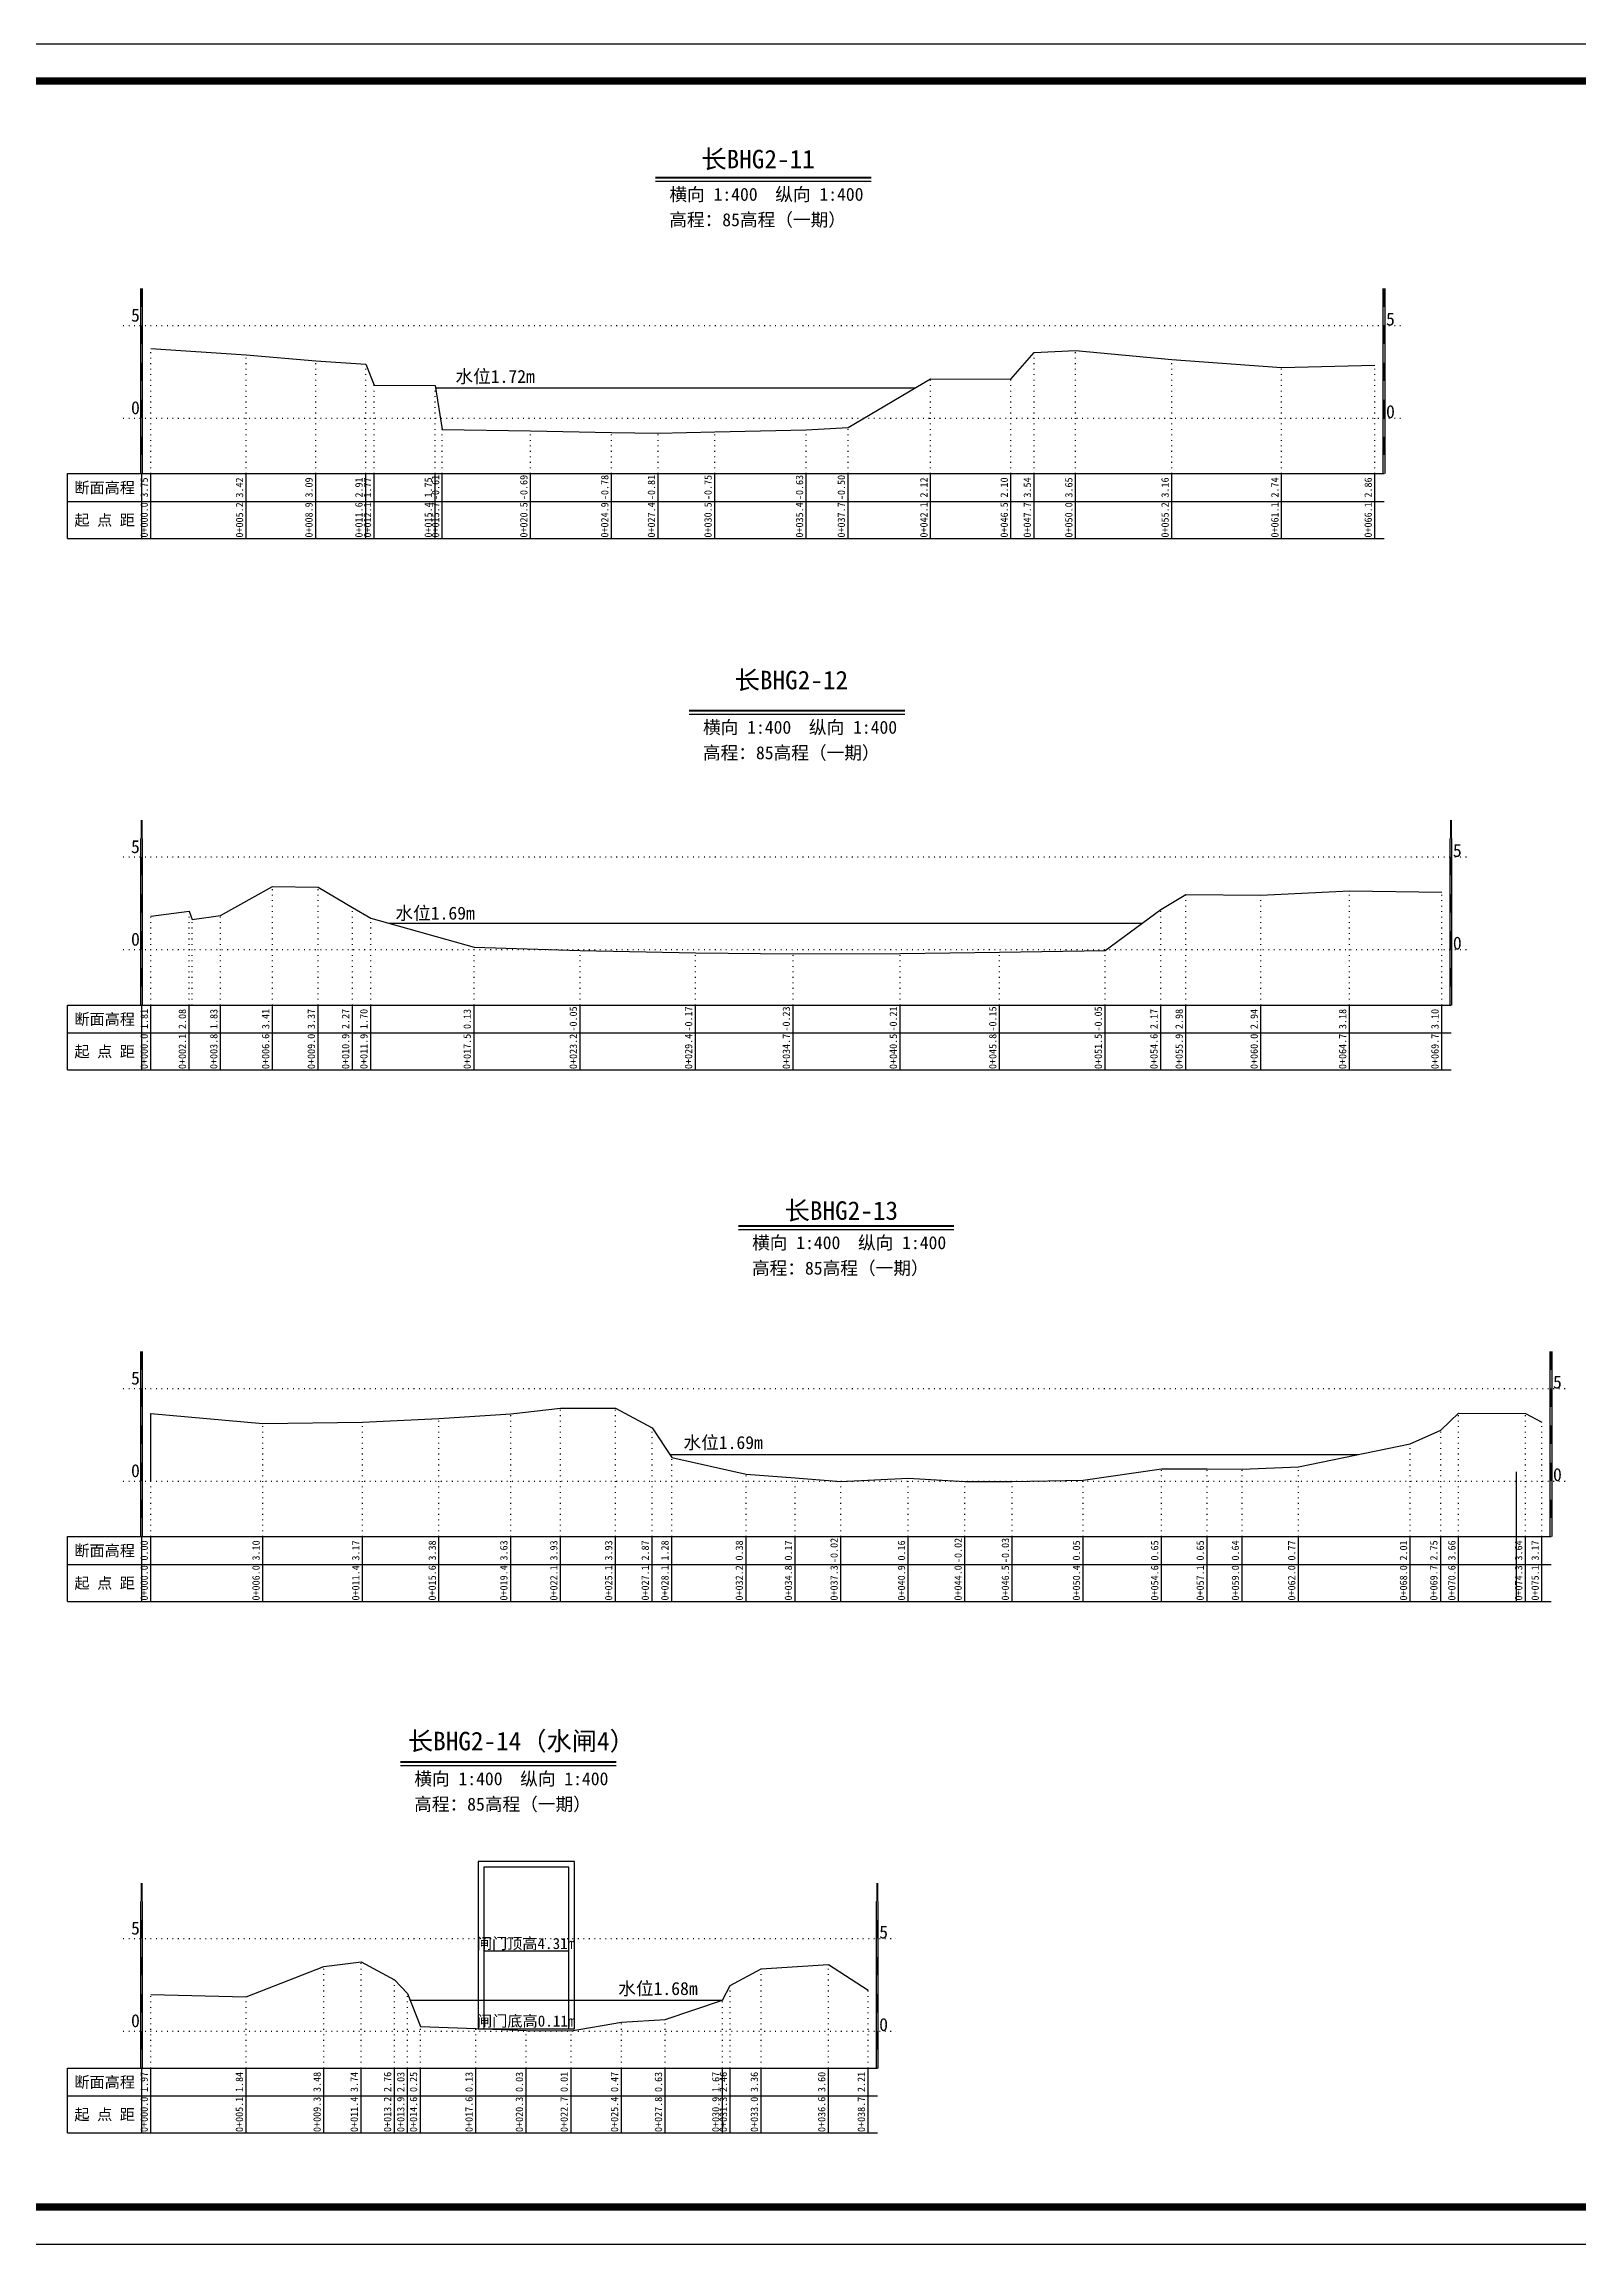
# Model space of a CAD drawing. Header units: millimetres. Extents: x 518104 to 523342, y 3371901 to 3372198.
# Drawn here: x 521045.8 to 521253, y 3371900.9 to 3372197.9 of the extents above; entities that cross this region are included whole.
import ezdxf
from ezdxf.enums import TextEntityAlignment as Align

# ---------------------------------------------------------------- set-up
doc = ezdxf.new("R2010")
doc.units = ezdxf.units.MM
doc.header["$LTSCALE"] = 0.4
doc.header["$MEASUREMENT"] = 0
doc.linetypes.add('X4', pattern=[1.6, 0, -1.6])
for name, color, linetype in [('DMX', 1, 'Continuous'), ('zdm1', 5, 'Continuous'), ('ZDMT5', 3, 'Continuous'), ('图框', 7, 'Continuous'), ('断面名称', 5, 'Continuous'), ('比例尺', 3, 'Continuous'), ('水位', 4, 'Continuous'), ('水闸', 7, 'Continuous')]:
    doc.layers.add(name, color=color, linetype=linetype)
doc.styles.add('HDM', font='仿宋_GB2312.ttf')

msp = doc.modelspace()

# ---------------------------------------------------------------- linework, layer by layer
at = {"layer": 'DMX', "linetype": 'Continuous', "flags": 128}
for points in [[(521060.26, 3372156.75), (521060.26, 3372156.75), (521073.14, 3372155.92), (521073.14, 3372155.92), (521082.51, 3372155.1), (521082.51, 3372155.1), (521089.26, 3372154.65), (521089.26, 3372154.65), (521090.41, 3372151.8), (521090.41, 3372151.8), (521098.64, 3372151.75), (521099.61, 3372145.85), (521099.61, 3372145.85), (521111.54, 3372145.65), (521122.46, 3372145.42), (521128.76, 3372145.35), (521128.76, 3372145.35), (521136.41, 3372145.5), (521148.76, 3372145.8), (521154.41, 3372146.12), (521154.41, 3372146.12), (521165.56, 3372152.67), (521176.41, 3372152.62), (521179.54, 3372156.22), (521185.14, 3372156.5), (521198.14, 3372155.27), (521212.96, 3372154.22), (521225.56, 3372154.52)], [(521060.26, 3372080.15), (521065.41, 3372080.82), (521065.84, 3372079.67), (521069.66, 3372080.2), (521076.66, 3372084.15), (521082.84, 3372084.05), (521087.46, 3372081.3), (521089.94, 3372079.87), (521103.89, 3372075.95), (521118.21, 3372075.5), (521133.79, 3372075.2), (521146.99, 3372075.05), (521161.44, 3372075.1), (521174.86, 3372075.25), (521189.11, 3372075.5), (521196.64, 3372081.05), (521200.04, 3372083.07), (521210.16, 3372082.97), (521222.11, 3372083.57), (521234.59, 3372083.37)], [(521060.26, 3372003.87), (521060.26, 3372013), (521075.36, 3372011.62), (521088.84, 3372011.8), (521099.16, 3372012.32), (521108.84, 3372012.95), (521115.59, 3372013.7), (521122.99, 3372013.7), (521127.94, 3372011.05), (521130.59, 3372007.07), (521140.64, 3372004.82), (521147.26, 3372004.3), (521153.44, 3372003.82), (521162.54, 3372004.27), (521170.19, 3372003.82), (521176.56, 3372003.8), (521186.16, 3372004), (521196.74, 3372005.5), (521202.89, 3372005.5), (521207.64, 3372005.47), (521215.24, 3372005.8), (521230.34, 3372008.9), (521234.44, 3372010.75), (521236.86, 3372013.02), (521245.89, 3372012.97), (521248.11, 3372011.8)], [(521060.26, 3371934.55), (521073.11, 3371934.22), (521083.61, 3371938.32), (521088.64, 3371938.97), (521093.14, 3371936.52), (521094.91, 3371934.7), (521096.64, 3371930.25), (521104.14, 3371929.95), (521110.94, 3371929.7), (521116.99, 3371929.65), (521123.79, 3371930.8), (521129.71, 3371931.2), (521137.46, 3371933.8), (521138.49, 3371935.77), (521142.66, 3371938.02), (521151.76, 3371938.62), (521157.11, 3371935.15)]]:
    msp.add_lwpolyline(points, dxfattribs=at)
at = {"layer": 'zdm1', "linetype": 'Continuous'}
for p, q in [((521058.89, 3372139.87), (521058.89, 3372164.87)), ((521059.14, 3372139.87), (521059.14, 3372164.87)), ((521226.69, 3372139.87), (521226.69, 3372164.87)), ((521226.94, 3372139.87), (521226.94, 3372164.87)), ((521049.01, 3372131.12), (521049.01, 3372139.87)), ((521049.01, 3372139.87), (521060.26, 3372139.87)), ((521059.01, 3372131.12), (521059.01, 3372139.87)), ((521060.26, 3372139.87), (521226.81, 3372139.87)), ((521049.01, 3372136.12), (521226.81, 3372136.12)), ((521049.01, 3372131.12), (521226.81, 3372131.12)), ((521058.89, 3372068.12), (521058.89, 3372090.62)), ((521059.14, 3372068.12), (521059.14, 3372090.62)), ((521235.71, 3372068.12), (521235.71, 3372090.62)), ((521235.96, 3372068.12), (521235.96, 3372090.62)), ((521049.01, 3372059.37), (521049.01, 3372068.12)), ((521049.01, 3372068.12), (521060.26, 3372068.12)), ((521059.01, 3372059.37), (521059.01, 3372068.12)), ((521060.26, 3372068.12), (521235.84, 3372068.12)), ((521049.01, 3372064.37), (521235.84, 3372064.37)), ((521049.01, 3372059.37), (521235.84, 3372059.37)), ((521058.89, 3371996.37), (521058.89, 3372021.37)), ((521059.14, 3371996.37), (521059.14, 3372021.37)), ((521249.24, 3371996.37), (521249.24, 3372021.37)), ((521249.49, 3371996.37), (521249.49, 3372021.37)), ((521244.69, 3371987.62), (521244.69, 3372005.12)), ((521049.01, 3371987.62), (521049.01, 3371996.37)), ((521049.01, 3371996.37), (521060.26, 3371996.37)), ((521059.01, 3371987.62), (521059.01, 3371996.37)), ((521060.26, 3371996.37), (521249.36, 3371996.37)), ((521049.01, 3371992.62), (521249.36, 3371992.62)), ((521049.01, 3371987.62), (521127.19, 3371987.62)), ((521049.01, 3371987.62), (521249.36, 3371987.62)), ((521058.89, 3371924.62), (521058.89, 3371947.12)), ((521059.14, 3371924.62), (521059.14, 3371947.12)), ((521158.24, 3371924.62), (521158.24, 3371947.12)), ((521158.49, 3371924.62), (521158.49, 3371947.12)), ((521049.01, 3371924.62), (521060.26, 3371924.62)), ((521049.01, 3371915.87), (521049.01, 3371924.62)), ((521059.01, 3371915.87), (521059.01, 3371924.62)), ((521060.26, 3371924.62), (521158.36, 3371924.62)), ((521049.01, 3371920.87), (521158.36, 3371920.87)), ((521049.01, 3371915.87), (521132.66, 3371915.87)), ((521049.01, 3371915.87), (521158.36, 3371915.87))]:
    msp.add_line(p, q, dxfattribs=at)
at = {"layer": 'zdm1', "linetype": 'X4'}
for p, q in [((521056.51, 3372159.87), (521229.31, 3372159.87)), ((521056.51, 3372147.37), (521229.31, 3372147.37)), ((521056.51, 3372088.12), (521238.34, 3372088.12)), ((521056.51, 3372075.62), (521238.34, 3372075.62)), ((521056.51, 3372016.37), (521251.86, 3372016.37)), ((521056.51, 3372003.87), (521251.86, 3372003.87)), ((521056.51, 3371942.12), (521160.86, 3371942.12)), ((521056.51, 3371929.62), (521160.86, 3371929.62))]:
    msp.add_line(p, q, dxfattribs=at)
at = {"layer": 'zdm1', "linetype": 'Continuous', "flags": 128}
for points in [[(521059.01, 3372162.37, 0.25, 0.25, 0), (521059.01, 3372164.87, 0.25, 0.25, 0)], [(521226.81, 3372162.37, 0.25, 0.25, 0), (521226.81, 3372164.87, 0.25, 0.25, 0)], [(521059.01, 3372157.37, 0.25, 0.25, 0), (521059.01, 3372159.87, 0.25, 0.25, 0)], [(521226.81, 3372157.37, 0.25, 0.25, 0), (521226.81, 3372159.87, 0.25, 0.25, 0)], [(521059.01, 3372152.37, 0.25, 0.25, 0), (521059.01, 3372154.87, 0.25, 0.25, 0)], [(521226.81, 3372152.37, 0.25, 0.25, 0), (521226.81, 3372154.87, 0.25, 0.25, 0)], [(521059.01, 3372147.37, 0.25, 0.25, 0), (521059.01, 3372149.87, 0.25, 0.25, 0)], [(521226.81, 3372147.37, 0.25, 0.25, 0), (521226.81, 3372149.87, 0.25, 0.25, 0)], [(521059.01, 3372142.37, 0.25, 0.25, 0), (521059.01, 3372144.87, 0.25, 0.25, 0)], [(521226.81, 3372142.37, 0.25, 0.25, 0), (521226.81, 3372144.87, 0.25, 0.25, 0)], [(521059.01, 3372090.62, 0.25, 0.25, 0), (521059.01, 3372093.12, 0.25, 0.25, 0)], [(521235.84, 3372090.62, 0.25, 0.25, 0), (521235.84, 3372093.12, 0.25, 0.25, 0)], [(521059.01, 3372085.62, 0.25, 0.25, 0), (521059.01, 3372088.12, 0.25, 0.25, 0)], [(521235.84, 3372085.62, 0.25, 0.25, 0), (521235.84, 3372088.12, 0.25, 0.25, 0)], [(521059.01, 3372080.62, 0.25, 0.25, 0), (521059.01, 3372083.12, 0.25, 0.25, 0)], [(521235.84, 3372080.62, 0.25, 0.25, 0), (521235.84, 3372083.12, 0.25, 0.25, 0)], [(521059.01, 3372075.62, 0.25, 0.25, 0), (521059.01, 3372078.12, 0.25, 0.25, 0)], [(521235.84, 3372075.62, 0.25, 0.25, 0), (521235.84, 3372078.12, 0.25, 0.25, 0)], [(521059.01, 3372070.62, 0.25, 0.25, 0), (521059.01, 3372073.12, 0.25, 0.25, 0)], [(521235.84, 3372070.62, 0.25, 0.25, 0), (521235.84, 3372073.12, 0.25, 0.25, 0)], [(521059.01, 3372018.87, 0.25, 0.25, 0), (521059.01, 3372021.37, 0.25, 0.25, 0)], [(521249.36, 3372018.87, 0.25, 0.25, 0), (521249.36, 3372021.37, 0.25, 0.25, 0)], [(521059.01, 3372013.87, 0.25, 0.25, 0), (521059.01, 3372016.37, 0.25, 0.25, 0)], [(521249.36, 3372013.87, 0.25, 0.25, 0), (521249.36, 3372016.37, 0.25, 0.25, 0)], [(521059.01, 3372008.87, 0.25, 0.25, 0), (521059.01, 3372011.37, 0.25, 0.25, 0)], [(521249.36, 3372008.87, 0.25, 0.25, 0), (521249.36, 3372011.37, 0.25, 0.25, 0)], [(521059.01, 3372003.87, 0.25, 0.25, 0), (521059.01, 3372006.37, 0.25, 0.25, 0)], [(521249.36, 3372003.87, 0.25, 0.25, 0), (521249.36, 3372006.37, 0.25, 0.25, 0)], [(521059.01, 3371998.87, 0.25, 0.25, 0), (521059.01, 3372001.37, 0.25, 0.25, 0)], [(521249.36, 3371998.87, 0.25, 0.25, 0), (521249.36, 3372001.37, 0.25, 0.25, 0)], [(521059.01, 3371947.12, 0.25, 0.25, 0), (521059.01, 3371949.62, 0.25, 0.25, 0)], [(521158.36, 3371947.12, 0.25, 0.25, 0), (521158.36, 3371949.62, 0.25, 0.25, 0)], [(521059.01, 3371942.12, 0.25, 0.25, 0), (521059.01, 3371944.62, 0.25, 0.25, 0)], [(521158.36, 3371942.12, 0.25, 0.25, 0), (521158.36, 3371944.62, 0.25, 0.25, 0)], [(521059.01, 3371937.12, 0.25, 0.25, 0), (521059.01, 3371939.62, 0.25, 0.25, 0)], [(521158.36, 3371937.12, 0.25, 0.25, 0), (521158.36, 3371939.62, 0.25, 0.25, 0)], [(521059.01, 3371932.12, 0.25, 0.25, 0), (521059.01, 3371934.62, 0.25, 0.25, 0)], [(521158.36, 3371932.12, 0.25, 0.25, 0), (521158.36, 3371934.62, 0.25, 0.25, 0)], [(521059.01, 3371927.12, 0.25, 0.25, 0), (521059.01, 3371929.62, 0.25, 0.25, 0)], [(521158.36, 3371927.12, 0.25, 0.25, 0), (521158.36, 3371929.62, 0.25, 0.25, 0)]]:
    msp.add_lwpolyline(points, format="xyseb", dxfattribs=at)
at = {"layer": 'ZDMT5', "linetype": 'X4'}
for p, q in [((521060.26, 3372139.87), (521060.26, 3372156.75)), ((521060.26, 3372139.87), (521060.26, 3372156.75)), ((521073.14, 3372139.87), (521073.14, 3372155.92)), ((521073.14, 3372139.87), (521073.14, 3372155.92)), ((521179.54, 3372139.87), (521179.54, 3372156.22)), ((521185.14, 3372139.87), (521185.14, 3372156.5)), ((521082.51, 3372139.87), (521082.51, 3372155.1)), ((521082.51, 3372139.87), (521082.51, 3372155.1)), ((521089.26, 3372139.87), (521089.26, 3372154.65)), ((521089.26, 3372139.87), (521089.26, 3372154.65)), ((521198.14, 3372139.87), (521198.14, 3372155.27)), ((521212.96, 3372139.87), (521212.96, 3372154.22)), ((521225.56, 3372139.87), (521225.56, 3372154.52)), ((521090.41, 3372139.87), (521090.41, 3372151.8)), ((521090.41, 3372139.87), (521090.41, 3372151.8)), ((521098.64, 3372139.87), (521098.64, 3372151.75)), ((521165.56, 3372139.87), (521165.56, 3372152.67)), ((521176.41, 3372139.87), (521176.41, 3372152.62)), ((521099.61, 3372139.87), (521099.61, 3372145.85)), ((521099.61, 3372139.87), (521099.61, 3372145.85)), ((521111.54, 3372139.87), (521111.54, 3372145.65)), ((521122.46, 3372139.87), (521122.46, 3372145.42)), ((521128.76, 3372139.87), (521128.76, 3372145.35)), ((521128.76, 3372139.87), (521128.76, 3372145.35)), ((521136.41, 3372139.87), (521136.41, 3372145.5)), ((521148.76, 3372139.87), (521148.76, 3372145.8)), ((521154.41, 3372139.87), (521154.41, 3372146.12)), ((521154.41, 3372139.87), (521154.41, 3372146.12)), ((521076.66, 3372068.12), (521076.66, 3372084.15)), ((521082.84, 3372068.12), (521082.84, 3372084.05)), ((521200.04, 3372068.12), (521200.04, 3372083.07)), ((521210.16, 3372068.12), (521210.16, 3372082.97)), ((521222.11, 3372068.12), (521222.11, 3372083.57)), ((521234.59, 3372068.12), (521234.59, 3372083.37)), ((521060.26, 3372068.12), (521060.26, 3372080.15)), ((521065.41, 3372068.12), (521065.41, 3372080.82)), ((521065.84, 3372068.12), (521065.84, 3372079.67)), ((521069.66, 3372068.12), (521069.66, 3372080.2)), ((521087.46, 3372068.12), (521087.46, 3372081.3)), ((521089.94, 3372068.12), (521089.94, 3372079.87)), ((521196.64, 3372068.12), (521196.64, 3372081.05)), ((521103.89, 3372068.12), (521103.89, 3372075.95)), ((521118.21, 3372068.12), (521118.21, 3372075.5)), ((521133.79, 3372068.12), (521133.79, 3372075.2)), ((521146.99, 3372068.12), (521146.99, 3372075.05)), ((521161.44, 3372068.12), (521161.44, 3372075.1)), ((521174.86, 3372068.12), (521174.86, 3372075.25)), ((521189.11, 3372068.12), (521189.11, 3372075.5)), ((521115.59, 3371996.37), (521115.59, 3372013.7)), ((521122.99, 3371996.37), (521122.99, 3372013.7)), ((521060.26, 3371996.37), (521060.26, 3372013)), ((521075.36, 3371996.37), (521075.36, 3372011.62)), ((521088.84, 3371996.37), (521088.84, 3372011.8)), ((521099.16, 3371996.37), (521099.16, 3372012.32)), ((521108.84, 3371996.37), (521108.84, 3372012.95)), ((521127.94, 3371996.37), (521127.94, 3372011.05)), ((521234.44, 3371996.37), (521234.44, 3372010.75)), ((521236.86, 3371996.37), (521236.86, 3372013.02)), ((521245.89, 3371996.37), (521245.89, 3372012.97)), ((521248.11, 3371996.37), (521248.11, 3372011.8)), ((521230.34, 3371996.37), (521230.34, 3372008.9)), ((521130.59, 3371996.37), (521130.59, 3372007.07)), ((521140.64, 3371996.37), (521140.64, 3372004.82)), ((521196.74, 3371996.37), (521196.74, 3372005.5)), ((521202.89, 3371996.37), (521202.89, 3372005.5)), ((521207.64, 3371996.37), (521207.64, 3372005.47)), ((521215.24, 3371996.37), (521215.24, 3372005.8)), ((521060.26, 3371996.37), (521060.26, 3372003.87)), ((521147.26, 3371996.37), (521147.26, 3372004.3)), ((521153.44, 3371996.37), (521153.44, 3372003.82)), ((521162.54, 3371996.37), (521162.54, 3372004.27)), ((521170.19, 3371996.37), (521170.19, 3372003.82)), ((521176.56, 3371996.37), (521176.56, 3372003.8)), ((521186.16, 3371996.37), (521186.16, 3372004)), ((521083.61, 3371924.62), (521083.61, 3371938.32)), ((521088.64, 3371924.62), (521088.64, 3371938.97)), ((521093.14, 3371924.62), (521093.14, 3371936.52)), ((521142.66, 3371924.62), (521142.66, 3371938.02)), ((521151.76, 3371924.62), (521151.76, 3371938.62)), ((521060.26, 3371924.62), (521060.26, 3371934.55)), ((521073.11, 3371924.62), (521073.11, 3371934.22)), ((521094.91, 3371924.62), (521094.91, 3371934.7)), ((521137.46, 3371924.62), (521137.46, 3371933.8)), ((521138.49, 3371924.62), (521138.49, 3371935.77)), ((521157.11, 3371924.62), (521157.11, 3371935.15)), ((521096.64, 3371924.62), (521096.64, 3371930.25)), ((521123.79, 3371924.62), (521123.79, 3371930.8)), ((521129.71, 3371924.62), (521129.71, 3371931.2)), ((521104.14, 3371924.62), (521104.14, 3371929.95)), ((521110.94, 3371924.62), (521110.94, 3371929.7)), ((521116.99, 3371924.62), (521116.99, 3371929.65))]:
    msp.add_line(p, q, dxfattribs=at)
at = {"layer": 'ZDMT5', "linetype": 'Continuous'}
for p, q in [((521060.26, 3372131.12), (521060.26, 3372139.87)), ((521073.14, 3372131.12), (521073.14, 3372139.87)), ((521082.51, 3372131.12), (521082.51, 3372139.87)), ((521089.26, 3372131.12), (521089.26, 3372139.87)), ((521090.41, 3372131.12), (521090.41, 3372139.87)), ((521098.64, 3372131.12), (521098.64, 3372139.87)), ((521099.61, 3372131.12), (521099.61, 3372139.87)), ((521111.54, 3372131.12), (521111.54, 3372139.87)), ((521122.46, 3372131.12), (521122.46, 3372139.87)), ((521128.76, 3372131.12), (521128.76, 3372139.87)), ((521136.41, 3372131.12), (521136.41, 3372139.87)), ((521148.76, 3372131.12), (521148.76, 3372139.87)), ((521154.41, 3372131.12), (521154.41, 3372139.87)), ((521165.56, 3372131.12), (521165.56, 3372139.87)), ((521176.41, 3372131.12), (521176.41, 3372139.87)), ((521179.54, 3372131.12), (521179.54, 3372139.87)), ((521185.14, 3372131.12), (521185.14, 3372139.87)), ((521198.14, 3372131.12), (521198.14, 3372139.87)), ((521212.96, 3372131.12), (521212.96, 3372139.87)), ((521225.56, 3372131.12), (521225.56, 3372139.87)), ((521060.26, 3372059.37), (521060.26, 3372068.12)), ((521065.41, 3372059.37), (521065.41, 3372068.12)), ((521069.66, 3372059.37), (521069.66, 3372068.12)), ((521076.66, 3372059.37), (521076.66, 3372068.12)), ((521082.84, 3372059.37), (521082.84, 3372068.12)), ((521087.46, 3372059.37), (521087.46, 3372068.12)), ((521089.94, 3372059.37), (521089.94, 3372068.12)), ((521103.89, 3372059.37), (521103.89, 3372068.12)), ((521118.21, 3372059.37), (521118.21, 3372068.12)), ((521133.79, 3372059.37), (521133.79, 3372068.12)), ((521146.99, 3372059.37), (521146.99, 3372068.12)), ((521161.44, 3372059.37), (521161.44, 3372068.12)), ((521174.86, 3372059.37), (521174.86, 3372068.12)), ((521189.11, 3372059.37), (521189.11, 3372068.12)), ((521196.64, 3372059.37), (521196.64, 3372068.12)), ((521200.04, 3372059.37), (521200.04, 3372068.12)), ((521210.16, 3372059.37), (521210.16, 3372068.12)), ((521222.11, 3372059.37), (521222.11, 3372068.12)), ((521234.59, 3372059.37), (521234.59, 3372068.12)), ((521060.26, 3371987.62), (521060.26, 3371996.37)), ((521075.36, 3371987.62), (521075.36, 3371996.37)), ((521088.84, 3371987.62), (521088.84, 3371996.37)), ((521099.16, 3371987.62), (521099.16, 3371996.37)), ((521108.84, 3371987.62), (521108.84, 3371996.37)), ((521115.59, 3371987.62), (521115.59, 3371996.37)), ((521122.99, 3371987.62), (521122.99, 3371996.37)), ((521127.94, 3371987.62), (521127.94, 3371996.37)), ((521130.59, 3371987.62), (521130.59, 3371996.37)), ((521140.64, 3371987.62), (521140.64, 3371996.37)), ((521147.26, 3371987.62), (521147.26, 3371996.37)), ((521153.44, 3371987.62), (521153.44, 3371996.37)), ((521162.54, 3371987.62), (521162.54, 3371996.37)), ((521170.19, 3371987.62), (521170.19, 3371996.37)), ((521176.56, 3371987.62), (521176.56, 3371996.37)), ((521186.16, 3371987.62), (521186.16, 3371996.37)), ((521196.74, 3371987.62), (521196.74, 3371996.37)), ((521202.89, 3371987.62), (521202.89, 3371996.37)), ((521207.64, 3371987.62), (521207.64, 3371996.37)), ((521215.24, 3371987.62), (521215.24, 3371996.37)), ((521230.34, 3371987.62), (521230.34, 3371996.37)), ((521234.44, 3371987.62), (521234.44, 3371996.37)), ((521236.86, 3371987.62), (521236.86, 3371996.37)), ((521245.89, 3371987.62), (521245.89, 3371996.37)), ((521248.11, 3371987.62), (521248.11, 3371996.37)), ((521060.26, 3371915.87), (521060.26, 3371924.62)), ((521073.11, 3371915.87), (521073.11, 3371924.62)), ((521083.61, 3371915.87), (521083.61, 3371924.62)), ((521088.64, 3371915.87), (521088.64, 3371924.62)), ((521093.14, 3371915.87), (521093.14, 3371924.62)), ((521094.91, 3371915.87), (521094.91, 3371924.62)), ((521096.64, 3371915.87), (521096.64, 3371924.62)), ((521104.14, 3371915.87), (521104.14, 3371924.62)), ((521110.94, 3371915.87), (521110.94, 3371924.62)), ((521116.99, 3371915.87), (521116.99, 3371924.62)), ((521123.79, 3371915.87), (521123.79, 3371924.62)), ((521129.71, 3371915.87), (521129.71, 3371924.62)), ((521137.46, 3371915.87), (521137.46, 3371924.62)), ((521138.49, 3371915.87), (521138.49, 3371924.62)), ((521142.66, 3371915.87), (521142.66, 3371924.62)), ((521151.76, 3371915.87), (521151.76, 3371924.62)), ((521157.11, 3371915.87), (521157.11, 3371924.62))]:
    msp.add_line(p, q, dxfattribs=at)
at = {"layer": '图框', "flags": 128}
msp.add_lwpolyline([(520994.69, 3371900.87), (521414.69, 3371900.87), (521414.69, 3372197.87), (520994.69, 3372197.87)], close=True, dxfattribs=at)
at = {"layer": '图框', "const_width": 1, "flags": 128}
msp.add_lwpolyline([(521019.69, 3371905.87), (521409.69, 3371905.87), (521409.69, 3372192.87), (521019.69, 3372192.87)], close=True, dxfattribs=at)
at = {"layer": '比例尺', "color": 3, "linetype": 'Continuous', "lineweight": 40}
for p, q in [((521128.42, 3372179.85), (521157.54, 3372179.85)), ((521132.96, 3372107.9), (521162.09, 3372107.9)), ((521139.59, 3372038.32), (521168.71, 3372038.32)), ((521093.97, 3371965.95), (521123.09, 3371965.95))]:
    msp.add_line(p, q, dxfattribs=at)
at = {"layer": '比例尺', "color": 3, "linetype": 'Continuous'}
for p, q in [((521128.42, 3372179.35), (521157.54, 3372179.35)), ((521132.96, 3372107.4), (521162.09, 3372107.4)), ((521139.59, 3372037.82), (521168.71, 3372037.82)), ((521093.97, 3371965.45), (521123.09, 3371965.45))]:
    msp.add_line(p, q, dxfattribs=at)
at = {"layer": '水位', "color": 6, "linetype": 'Continuous', "flags": 128}
for points in [[(521163.4, 3372151.4), (521098.7, 3372151.4)], [(521092.32, 3372079.2), (521194.13, 3372079.2)], [(521130.34, 3372007.45), (521223.29, 3372007.45)], [(521095.26, 3371933.79), (521137.45, 3371933.79)]]:
    msp.add_lwpolyline(points, dxfattribs=at)
at = {"layer": '水闸', "linetype": 'Continuous', "flags": 128}
for points in [[(521104.46, 3371929.9), (521117.46, 3371929.9), (521117.46, 3371952.49), (521104.46, 3371952.49)], [(521116.71, 3371929.9), (521116.71, 3371940.4), (521105.21, 3371940.4), (521105.21, 3371929.9)]]:
    msp.add_lwpolyline(points, close=True, dxfattribs=at)
msp.add_lwpolyline([(521116.71, 3371929.9), (521116.71, 3371951.74), (521105.21, 3371951.74), (521105.21, 3371929.9)], dxfattribs=at)

# ---------------------------------------------------------------- texts
at = {"layer": 'zdm1', "linetype": 'Continuous', "style": 'HDM'}
for s, p in [('5', (521058.76, 3372159.87)), ('0', (521058.76, 3372147.37)), ('5', (521058.76, 3372088.12)), ('0', (521058.76, 3372075.62)), ('5', (521058.76, 3372016.37)), ('0', (521058.76, 3372003.87)), ('5', (521058.76, 3371942.12)), ('0', (521058.76, 3371929.62))]:
    msp.add_text(s, height=1.75, dxfattribs=at).set_placement(p, align=Align.BOTTOM_RIGHT)
for s, p in [('5', (521227.06, 3372159.87)), ('0', (521227.06, 3372147.37)), ('5', (521236.09, 3372088.12)), ('0', (521236.09, 3372075.62)), ('5', (521249.61, 3372016.37)), ('0', (521249.61, 3372003.87)), ('5', (521158.61, 3371942.12)), ('0', (521158.61, 3371929.62))]:
    msp.add_text(s, height=1.75, dxfattribs=at).set_placement(p)
for s, p in [('断面高程', (521054.01, 3372138)), ('起 点 距', (521054.01, 3372133.62)), ('断面高程', (521054.01, 3372066.25)), ('起 点 距', (521054.01, 3372061.87)), ('断面高程', (521054.01, 3371994.5)), ('起 点 距', (521054.01, 3371990.12)), ('断面高程', (521054.01, 3371922.75)), ('起 点 距', (521054.01, 3371918.37))]:
    msp.add_text(s, height=1.5, dxfattribs=at).set_placement(p, align=Align.MIDDLE)
at = {"layer": 'ZDMT5', "linetype": 'Continuous', "style": 'HDM'}
for s, p in [('3.75', (521060.14, 3372138)), ('3.42', (521073.01, 3372138)), ('3.09', (521082.39, 3372138)), ('2.91', (521089.14, 3372138)), ('1.77', (521090.29, 3372138)), ('1.75', (521098.51, 3372138)), ('-0.61', (521099.49, 3372138)), ('-0.69', (521111.41, 3372138)), ('-0.78', (521122.34, 3372138)), ('-0.81', (521128.64, 3372138)), ('-0.75', (521136.29, 3372138)), ('-0.63', (521148.64, 3372138)), ('-0.50', (521154.29, 3372138)), ('2.12', (521165.44, 3372138)), ('2.10', (521176.29, 3372138)), ('3.54', (521179.41, 3372138)), ('3.65', (521185.01, 3372138)), ('3.16', (521198.01, 3372138)), ('2.74', (521212.84, 3372138)), ('2.86', (521225.44, 3372138)), ('0+000.0', (521060.14, 3372133.62)), ('0+005.2', (521073.01, 3372133.62)), ('0+008.9', (521082.39, 3372133.62)), ('0+011.6', (521089.14, 3372133.62)), ('0+012.1', (521090.29, 3372133.62)), ('0+015.4', (521098.51, 3372133.62)), ('0+015.7', (521099.49, 3372133.62)), ('0+020.5', (521111.41, 3372133.62)), ('0+024.9', (521122.34, 3372133.62)), ('0+027.4', (521128.64, 3372133.62)), ('0+030.5', (521136.29, 3372133.62)), ('0+035.4', (521148.64, 3372133.62)), ('0+037.7', (521154.29, 3372133.62)), ('0+042.1', (521165.44, 3372133.62)), ('0+046.5', (521176.29, 3372133.62)), ('0+047.7', (521179.41, 3372133.62)), ('0+050.0', (521185.01, 3372133.62)), ('0+055.2', (521198.01, 3372133.62)), ('0+061.1', (521212.84, 3372133.62)), ('0+066.1', (521225.44, 3372133.62)), ('1.81', (521060.14, 3372066.25)), ('2.08', (521065.29, 3372066.25)), ('1.83', (521069.54, 3372066.25)), ('3.41', (521076.54, 3372066.25)), ('3.37', (521082.71, 3372066.25)), ('2.27', (521087.34, 3372066.25)), ('1.70', (521089.81, 3372066.25)), ('0.13', (521103.76, 3372066.25)), ('-0.05', (521118.09, 3372066.25)), ('-0.17', (521133.66, 3372066.25)), ('-0.23', (521146.86, 3372066.25)), ('-0.21', (521161.31, 3372066.25)), ('-0.15', (521174.74, 3372066.25)), ('-0.05', (521188.99, 3372066.25)), ('2.17', (521196.51, 3372066.25)), ('2.98', (521199.91, 3372066.25)), ('2.94', (521210.04, 3372066.25)), ('3.18', (521221.99, 3372066.25)), ('3.10', (521234.46, 3372066.25)), ('0+000.0', (521060.14, 3372061.87)), ('0+002.1', (521065.29, 3372061.87)), ('0+003.8', (521069.54, 3372061.87)), ('0+006.6', (521076.54, 3372061.87)), ('0+009.0', (521082.71, 3372061.87)), ('0+010.9', (521087.34, 3372061.87)), ('0+011.9', (521089.81, 3372061.87)), ('0+017.5', (521103.76, 3372061.87)), ('0+023.2', (521118.09, 3372061.87)), ('0+029.4', (521133.66, 3372061.87)), ('0+034.7', (521146.86, 3372061.87)), ('0+040.5', (521161.31, 3372061.87)), ('0+045.8', (521174.74, 3372061.87)), ('0+051.5', (521188.99, 3372061.87)), ('0+054.6', (521196.51, 3372061.87)), ('0+055.9', (521199.91, 3372061.87)), ('0+060.0', (521210.04, 3372061.87)), ('0+064.7', (521221.99, 3372061.87)), ('0+069.7', (521234.46, 3372061.87)), ('0.00', (521060.14, 3371994.5)), ('3.10', (521075.24, 3371994.5)), ('3.17', (521088.71, 3371994.5)), ('3.38', (521099.04, 3371994.5)), ('3.63', (521108.71, 3371994.5)), ('3.93', (521115.46, 3371994.5)), ('3.93', (521122.86, 3371994.5)), ('2.87', (521127.81, 3371994.5)), ('1.28', (521130.46, 3371994.5)), ('0.38', (521140.51, 3371994.5)), ('0.17', (521147.14, 3371994.5)), ('-0.02', (521153.31, 3371994.5)), ('0.16', (521162.41, 3371994.5)), ('-0.02', (521170.06, 3371994.5)), ('-0.03', (521176.44, 3371994.5)), ('0.05', (521186.04, 3371994.5)), ('0.65', (521196.61, 3371994.5)), ('0.65', (521202.76, 3371994.5)), ('0.64', (521207.51, 3371994.5)), ('0.77', (521215.11, 3371994.5)), ('2.01', (521230.21, 3371994.5)), ('2.75', (521234.31, 3371994.5)), ('3.66', (521236.74, 3371994.5)), ('3.64', (521245.76, 3371994.5)), ('3.17', (521247.99, 3371994.5)), ('0+000.0', (521060.14, 3371990.12)), ('0+006.0', (521075.24, 3371990.12)), ('0+011.4', (521088.71, 3371990.12)), ('0+015.6', (521099.04, 3371990.12)), ('0+019.4', (521108.71, 3371990.12)), ('0+022.1', (521115.46, 3371990.12)), ('0+025.1', (521122.86, 3371990.12)), ('0+027.1', (521127.81, 3371990.12)), ('0+028.1', (521130.46, 3371990.12)), ('0+032.2', (521140.51, 3371990.12)), ('0+034.8', (521147.14, 3371990.12)), ('0+037.3', (521153.31, 3371990.12)), ('0+040.9', (521162.41, 3371990.12)), ('0+044.0', (521170.06, 3371990.12)), ('0+046.5', (521176.44, 3371990.12)), ('0+050.4', (521186.04, 3371990.12)), ('0+054.6', (521196.61, 3371990.12)), ('0+057.1', (521202.76, 3371990.12)), ('0+059.0', (521207.51, 3371990.12)), ('0+062.0', (521215.11, 3371990.12)), ('0+068.0', (521230.21, 3371990.12)), ('0+069.7', (521234.31, 3371990.12)), ('0+070.6', (521236.74, 3371990.12)), ('0+074.3', (521245.76, 3371990.12)), ('0+075.1', (521247.99, 3371990.12)), ('1.97', (521060.14, 3371922.75)), ('1.84', (521072.99, 3371922.75)), ('3.48', (521083.49, 3371922.75)), ('3.74', (521088.51, 3371922.75)), ('2.76', (521093.01, 3371922.75)), ('2.03', (521094.79, 3371922.75)), ('0.25', (521096.51, 3371922.75)), ('0.13', (521104.01, 3371922.75)), ('0.03', (521110.81, 3371922.75)), ('0.01', (521116.86, 3371922.75)), ('0.47', (521123.66, 3371922.75)), ('0.63', (521129.59, 3371922.75)), ('1.67', (521137.34, 3371922.75)), ('2.46', (521138.36, 3371922.75)), ('3.36', (521142.54, 3371922.75)), ('3.60', (521151.64, 3371922.75)), ('2.21', (521156.99, 3371922.75)), ('0+000.0', (521060.14, 3371918.37)), ('0+005.1', (521072.99, 3371918.37)), ('0+009.3', (521083.49, 3371918.37)), ('0+011.4', (521088.51, 3371918.37)), ('0+013.2', (521093.01, 3371918.37)), ('0+013.9', (521094.79, 3371918.37)), ('0+014.6', (521096.51, 3371918.37)), ('0+017.6', (521104.01, 3371918.37)), ('0+020.3', (521110.81, 3371918.37)), ('0+022.7', (521116.86, 3371918.37)), ('0+025.4', (521123.66, 3371918.37)), ('0+027.8', (521129.59, 3371918.37)), ('0+030.9', (521137.34, 3371918.37)), ('0+031.3', (521138.36, 3371918.37)), ('0+033.0', (521142.54, 3371918.37)), ('0+036.6', (521151.64, 3371918.37)), ('0+038.7', (521156.99, 3371918.37))]:
    msp.add_text(s, height=1, rotation=90, dxfattribs=at).set_placement(p, align=Align.BOTTOM_CENTER)
at = {"layer": '断面名称', "color": 5, "linetype": 'Continuous', "style": 'HDM'}
for s, p in [('长BHG2-11', (521142.25, 3372182.38)), ('长BHG2-12', (521146.75, 3372112.05)), ('长BHG2-13', (521153.5, 3372040.43))]:
    msp.add_text(s, height=2.5, dxfattribs=at).set_placement(p, align=Align.MIDDLE)
msp.add_text('长BHG2-14（水闸4）', height=2.5, dxfattribs=at).set_placement((521094.96, 3371967.52))
at = {"layer": '比例尺', "color": 3, "linetype": 'Continuous', "style": 'HDM'}
for s, p in [('横向 1:400  纵向 1:400', (521156.49, 3372176.18)), ('高程：85高程（一期）', (521154.12, 3372172.75)), ('横向 1:400  纵向 1:400', (521161.03, 3372104.23)), ('高程：85高程（一期）', (521158.67, 3372100.79)), ('横向 1:400  纵向 1:400', (521167.66, 3372034.65)), ('高程：85高程（一期）', (521165.29, 3372031.22)), ('横向 1:400  纵向 1:400', (521122.04, 3371962.28)), ('高程：85高程（一期）', (521119.67, 3371958.85))]:
    msp.add_text(s, height=1.75, dxfattribs=at).set_placement(p, align=Align.BOTTOM_RIGHT)
at = {"layer": '水位', "color": 6, "linetype": 'Continuous', "style": 'HDM'}
for s, p in [('水位1.72m', (521106.74, 3372153.04)), ('水位1.69m', (521098.64, 3372080.58)), ('水位1.69m', (521137.54, 3372009.11)), ('水位1.68m', (521128.73, 3371935.4))]:
    msp.add_text(s, height=1.75, dxfattribs=at).set_placement(p, align=Align.MIDDLE)
at = {"layer": '水闸', "color": 11, "linetype": 'Continuous', "style": 'HDM'}
for s, p in [('闸门顶高4.31m', (521110.92, 3371941.47)), ('闸门底高0.11m', (521110.95, 3371931))]:
    msp.add_text(s, height=1.5, dxfattribs=at).set_placement(p, align=Align.MIDDLE)

doc.saveas('drawing.dxf')
